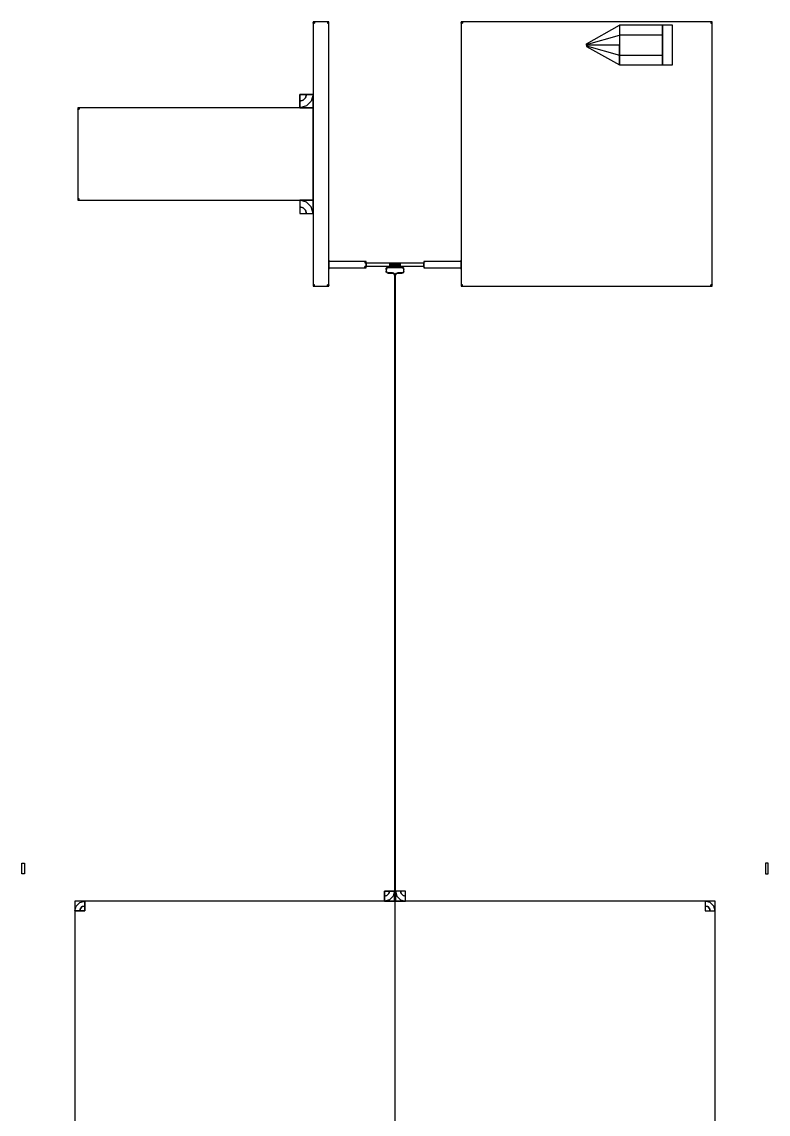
# Model space of a CAD drawing. Extents: x -100 to 5550, y -100 to 52850.
# Drawn here: x -100 to 5550, y 39612 to 47876 of the extents above; entities that cross this region are included whole.
import ezdxf

# ---------------------------------------------------------------- set-up
doc = ezdxf.new("R2010")
doc.units = 0
doc.layers.add('GAP', color=1, linetype='continuous')
doc.layers.add('PIN', color=3, linetype='continuous')

# ---------------------------------------------------------------- blocks, each defined once
blk = doc.blocks.new('C1GGAP')
for points in [[(2225, 47876), (2105, 47876), (2105, 45876), (2225, 45876), (2225, 47876)], [(2105, 47876), (2105, 47866), (2115, 47866), (2115, 47876), (2105, 47876)], [(2105, 47866), (2106.3, 47871), (2110, 47874.7), (2115, 47876), (2115, 47871), (2112.5, 47870.3), (2110.7, 47868.5), (2110, 47866), (2105, 47866)], [(2110, 47866), (2110.7, 47868.5), (2112.5, 47870.3), (2115, 47871), (2115, 47866), (2115, 47866), (2115, 47866), (2115, 47866), (2110, 47866)], [(2215, 47876), (2215, 47866), (2225, 47866), (2225, 47876), (2215, 47876)], [(2225, 47866), (2223.7, 47871), (2220, 47874.7), (2215, 47876), (2215, 47871), (2217.5, 47870.3), (2219.3, 47868.5), (2220, 47866), (2225, 47866)], [(2220, 47866), (2219.3, 47868.5), (2217.5, 47870.3), (2215, 47871), (2215, 47866), (2215, 47866), (2215, 47866), (2215, 47866), (2220, 47866)], [(3225, 45876), (5125, 45876), (5125, 47876), (3225, 47876), (3225, 45876)], [(3225, 47876), (3225, 47866), (3235, 47866), (3235, 47876), (3225, 47876)], [(3225, 47866), (3226.3, 47871), (3230, 47874.7), (3235, 47876), (3235, 47871), (3232.5, 47870.3), (3230.7, 47868.5), (3230, 47866), (3225, 47866)], [(3230, 47866), (3230.7, 47868.5), (3232.5, 47870.3), (3235, 47871), (3235, 47866), (3235, 47866), (3235, 47866), (3235, 47866), (3230, 47866)], [(4425, 47700), (4175, 47700), (4175, 47709.8), (4425, 47850), (4425, 47700)], [(4425, 47700), (4175, 47700), (4175, 47709.8), (4425, 47850), (4425, 47700)], [(4750, 47850), (4425, 47850), (4425, 47550), (4750, 47550), (4750, 47850)], [(4750, 47850), (4425, 47850), (4425, 47550), (4750, 47550), (4750, 47850)], [(4825, 47850), (4750, 47850), (4750, 47550), (4825, 47550), (4825, 47850)], [(4825, 47850), (4750, 47850), (4750, 47550), (4825, 47550), (4825, 47850)], [(5115, 47876), (5115, 47866), (5125, 47866), (5125, 47876), (5115, 47876)], [(5125, 47866), (5123.7, 47871), (5120, 47874.7), (5115, 47876), (5115, 47871), (5117.5, 47870.3), (5119.3, 47868.5), (5120, 47866), (5125, 47866)], [(5120, 47866), (5119.3, 47868.5), (5117.5, 47870.3), (5115, 47871), (5115, 47866), (5115, 47866), (5115, 47866), (5115, 47866), (5120, 47866)], [(4425, 47700), (4175, 47700), (4175, 47690.2), (4425, 47550), (4425, 47700)], [(4425, 47700), (4175, 47700), (4175, 47690.2), (4425, 47550), (4425, 47700)], [(2105, 47226), (2105, 47326), (2005, 47326), (2005, 47226), (2105, 47226)], [(2105, 47326), (2091.6, 47276), (2055, 47239.4), (2005, 47226), (2005, 47276), (2030, 47282.7), (2048.3, 47301), (2055, 47326), (2105, 47326)], [(2055, 47326), (2048.3, 47301), (2030, 47282.7), (2005, 47276), (2005, 47326), (2005, 47326), (2005, 47326), (2005, 47326), (2055, 47326)], [(2105, 47226), (325, 47226), (325, 46526), (2105, 46526), (2105, 47226)], [(325, 47226), (325, 47216), (335, 47216), (335, 47226), (325, 47226)], [(325, 47216), (326.3, 47221), (330, 47224.7), (335, 47226), (335, 47221), (332.5, 47220.3), (330.7, 47218.5), (330, 47216), (325, 47216)], [(330, 47216), (330.7, 47218.5), (332.5, 47220.3), (335, 47221), (335, 47216), (335, 47216), (335, 47216), (335, 47216), (330, 47216)], [(335, 46526), (335, 46536), (325, 46536), (325, 46526), (335, 46526)], [(325, 46536), (326.3, 46531), (330, 46527.3), (335, 46526), (335, 46531), (332.5, 46531.7), (330.7, 46533.5), (330, 46536), (325, 46536)], [(330, 46536), (330.7, 46533.5), (332.5, 46531.7), (335, 46531), (335, 46536), (335, 46536), (335, 46536), (335, 46536), (330, 46536)], [(2005, 46526), (2005, 46426), (2105, 46426), (2105, 46526), (2005, 46526)], [(2105, 46426), (2091.6, 46476), (2055, 46512.6), (2005, 46526), (2005, 46476), (2030, 46469.3), (2048.3, 46451), (2055, 46426), (2105, 46426)], [(2055, 46426), (2048.3, 46451), (2030, 46469.3), (2005, 46476), (2005, 46426), (2005, 46426), (2005, 46426), (2005, 46426), (2055, 46426)], [(2230, 46064), (2230, 46069), (2225, 46069), (2225, 46064), (2230, 46064)], [(2225, 46069), (2225.7, 46066.5), (2227.5, 46064.7), (2230, 46064), (2230, 46066.5), (2228.8, 46066.8), (2227.8, 46067.8), (2227.5, 46069), (2225, 46069)], [(2505.5, 46064), (2225, 46064), (2225, 46014), (2505.5, 46014), (2505.5, 46064)], [(2227.5, 46069), (2227.8, 46067.8), (2228.8, 46066.8), (2230, 46066.5), (2230, 46069), (2230, 46069), (2230, 46069), (2230, 46069), (2227.5, 46069)], [(2495.5, 46064), (2495.5, 46054), (2505.5, 46054), (2505.5, 46064), (2495.5, 46064)], [(2505.5, 46054), (2504.2, 46059), (2500.5, 46062.7), (2495.5, 46064), (2495.5, 46059), (2498, 46058.3), (2499.8, 46056.5), (2500.5, 46054), (2505.5, 46054)], [(2500.5, 46054), (2499.8, 46056.5), (2498, 46058.3), (2495.5, 46059), (2495.5, 46054), (2495.5, 46054), (2495.5, 46054), (2495.5, 46054), (2500.5, 46054)], [(2510.5, 46050), (2510.5, 46055), (2505.5, 46055), (2505.5, 46050), (2510.5, 46050)], [(2505.5, 46055), (2506.2, 46052.5), (2508, 46050.7), (2510.5, 46050), (2510.5, 46052.5), (2509.2, 46052.8), (2508.3, 46053.8), (2508, 46055), (2505.5, 46055)], [(2705.5, 46050), (2505.5, 46050), (2505.5, 46028), (2705.5, 46028), (2705.5, 46050)], [(2505.5, 46028), (2505.5, 46023), (2510.5, 46023), (2510.5, 46028), (2505.5, 46028)], [(2505.5, 46023), (2506.2, 46025.5), (2508, 46027.3), (2510.5, 46028), (2510.5, 46025.5), (2509.2, 46025.2), (2508.3, 46024.2), (2508, 46023), (2505.5, 46023)], [(2508, 46055), (2508.3, 46053.8), (2509.2, 46052.8), (2510.5, 46052.5), (2510.5, 46055), (2510.5, 46055), (2510.5, 46055), (2510.5, 46055), (2508, 46055)], [(2685.8, 46050), (2685.8, 46028), (2685.2, 46028), (2685.2, 46050), (2685.8, 46050)], [(2685.8, 46050.2), (2685.8, 46050), (2764.2, 46050), (2764.2, 46050.2), (2685.8, 46050.2)], [(2685.8, 46028), (2685.8, 46027.8), (2764.2, 46027.8), (2764.2, 46028), (2685.8, 46028)], [(2700.5, 46046.5), (2695.5, 46046.5), (2695.5, 46031.5), (2700.5, 46031.5), (2700.5, 46046.5)], [(2705.5, 46041.5), (2700.5, 46041.5), (2700.5, 46036.5), (2705.5, 46036.5), (2705.5, 46041.5)], [(2708.8, 46046), (2708.8, 46045.8), (2741.1, 46045.8), (2741.1, 46046), (2708.8, 46046)], [(2708.8, 46032.2), (2708.8, 46032), (2741.1, 46032), (2741.1, 46032.2), (2708.8, 46032.2)], [(2709.6, 46045.8), (2709.6, 46032.2), (2708.8, 46032.2), (2708.8, 46045.8), (2709.6, 46045.8)], [(2721, 46050.2), (2721, 46050), (2729, 46050), (2729, 46050.2), (2721, 46050.2)], [(2721, 46050), (2723, 46050), (2723, 46050.2), (2721, 46050.2), (2721, 46050)], [(2721, 46046), (2721, 46045.8), (2729, 46045.8), (2729, 46046), (2721, 46046)], [(2721, 46046), (2723, 46046), (2723, 46045.8), (2721, 46045.8), (2721, 46046)], [(2721, 46032.2), (2721, 46032), (2729, 46032), (2729, 46032.2), (2721, 46032.2)], [(2721, 46032), (2723, 46032), (2723, 46032.2), (2721, 46032.2), (2721, 46032)], [(2721, 46028), (2721, 46027.8), (2729, 46027.8), (2729, 46028), (2721, 46028)], [(2721, 46028), (2723, 46028), (2723, 46027.8), (2721, 46027.8), (2721, 46028)], [(2723, 46050), (2726, 46048.5), (2726, 46048.7), (2723, 46050.2), (2723, 46050)], [(2723, 46046), (2726, 46047.5), (2726, 46047.3), (2723, 46045.8), (2723, 46046)], [(2723, 46032), (2726, 46030.5), (2726, 46030.7), (2723, 46032.2), (2723, 46032)], [(2723, 46028), (2726, 46029.5), (2726, 46029.3), (2723, 46027.8), (2723, 46028)], [(2726, 46048.5), (2726.8, 46048.5), (2726.8, 46048.7), (2726, 46048.7), (2726, 46048.5)], [(2726, 46047.5), (2726.8, 46047.5), (2726.8, 46047.3), (2726, 46047.3), (2726, 46047.5)], [(2726, 46030.5), (2726.8, 46030.5), (2726.8, 46030.7), (2726, 46030.7), (2726, 46030.5)], [(2726, 46029.5), (2726.8, 46029.5), (2726.8, 46029.3), (2726, 46029.3), (2726, 46029.5)], [(2726.8, 46046.8), (2727, 46046.8), (2727, 46049.2), (2726.8, 46049.2), (2726.8, 46046.8)], [(2726.8, 46028.8), (2727, 46028.8), (2727, 46031.2), (2726.8, 46031.2), (2726.8, 46028.8)], [(2727, 46049), (2729, 46050), (2729, 46050.2), (2727, 46049.2), (2727, 46049)], [(2727, 46047), (2729, 46046), (2729, 46045.8), (2727, 46046.8), (2727, 46047)], [(2727, 46031), (2729, 46032), (2729, 46032.2), (2727, 46031.2), (2727, 46031)], [(2727, 46029), (2729, 46028), (2729, 46027.8), (2727, 46028.8), (2727, 46029)], [(2740.4, 46045.8), (2740.4, 46032.2), (2741.1, 46032.2), (2741.1, 46045.8), (2740.4, 46045.8)], [(2744.5, 46028), (2944.5, 46028), (2944.5, 46050), (2744.5, 46050), (2744.5, 46028)], [(2744.5, 46036.5), (2749.5, 46036.5), (2749.5, 46041.5), (2744.5, 46041.5), (2744.5, 46036.5)], [(2749.5, 46031.5), (2754.5, 46031.5), (2754.5, 46046.5), (2749.5, 46046.5), (2749.5, 46031.5)], [(2764.2, 46050), (2764.2, 46028), (2764.8, 46028), (2764.8, 46050), (2764.2, 46050)], [(2944.5, 46050), (2944.5, 46055), (2939.5, 46055), (2939.5, 46050), (2944.5, 46050)], [(2944.5, 46055), (2943.8, 46052.5), (2942, 46050.7), (2939.5, 46050), (2939.5, 46052.5), (2940.8, 46052.8), (2941.7, 46053.8), (2942, 46055), (2944.5, 46055)], [(2942, 46055), (2941.7, 46053.8), (2940.8, 46052.8), (2939.5, 46052.5), (2939.5, 46055), (2939.5, 46055), (2939.5, 46055), (2939.5, 46055), (2942, 46055)], [(2939.5, 46028), (2939.5, 46023), (2944.5, 46023), (2944.5, 46028), (2939.5, 46028)], [(2944.5, 46023), (2943.8, 46025.5), (2942, 46027.3), (2939.5, 46028), (2939.5, 46025.5), (2940.8, 46025.2), (2941.7, 46024.2), (2942, 46023), (2944.5, 46023)], [(2944.5, 46014), (3225, 46014), (3225, 46064), (2944.5, 46064), (2944.5, 46014)], [(2944.5, 46064), (2944.5, 46059), (2949.5, 46059), (2949.5, 46064), (2944.5, 46064)], [(2944.5, 46059), (2945.2, 46061.5), (2947, 46063.3), (2949.5, 46064), (2949.5, 46061.5), (2948.2, 46061.2), (2947.3, 46060.2), (2947, 46059), (2944.5, 46059)], [(2947, 46059), (2947.3, 46060.2), (2948.2, 46061.2), (2949.5, 46061.5), (2949.5, 46059), (2949.5, 46059), (2949.5, 46059), (2949.5, 46059), (2947, 46059)], [(3225, 46064), (3225, 46069), (3220, 46069), (3220, 46064), (3225, 46064)], [(3225, 46069), (3224.3, 46066.5), (3222.5, 46064.7), (3220, 46064), (3220, 46066.5), (3221.2, 46066.8), (3222.2, 46067.8), (3222.5, 46069), (3225, 46069)], [(3222.5, 46069), (3222.2, 46067.8), (3221.2, 46066.8), (3220, 46066.5), (3220, 46069), (3220, 46069), (3220, 46069), (3220, 46069), (3222.5, 46069)], [(2225, 46014), (2225, 46009), (2230, 46009), (2230, 46014), (2225, 46014)], [(2225, 46009), (2225.7, 46011.5), (2227.5, 46013.3), (2230, 46014), (2230, 46011.5), (2228.8, 46011.2), (2227.8, 46010.2), (2227.5, 46009), (2225, 46009)], [(2227.5, 46009), (2227.8, 46010.2), (2228.8, 46011.2), (2230, 46011.5), (2230, 46009), (2230, 46009), (2230, 46009), (2230, 46009), (2227.5, 46009)], [(2505.5, 46014), (2505.5, 46024), (2495.5, 46024), (2495.5, 46014), (2505.5, 46014)], [(2505.5, 46024), (2504.2, 46019), (2500.5, 46015.3), (2495.5, 46014), (2495.5, 46019), (2498, 46019.7), (2499.8, 46021.5), (2500.5, 46024), (2505.5, 46024)], [(2500.5, 46024), (2499.8, 46021.5), (2498, 46019.7), (2495.5, 46019), (2495.5, 46024), (2495.5, 46024), (2495.5, 46024), (2495.5, 46024), (2500.5, 46024)], [(2508, 46023), (2508.3, 46024.2), (2509.2, 46025.2), (2510.5, 46025.5), (2510.5, 46023), (2510.5, 46023), (2510.5, 46023), (2510.5, 46023), (2508, 46023)], [(2657, 46003.5), (2659.2, 46011.7), (2665.3, 46017.7), (2673.5, 46020), (2673.5, 46018.5), (2666, 46016.4), (2660.5, 46011), (2658.5, 46003.5), (2657, 46003.5)], [(2660, 45990.5), (2660, 46003.5), (2657, 46003.5), (2657, 45990.5), (2660, 45990.5)], [(2673.5, 45974), (2665.3, 45976.2), (2659.2, 45982.2), (2657, 45990.5), (2658.5, 45990.5), (2660.5, 45983), (2666, 45977.5), (2673.5, 45975.5), (2673.5, 45974)], [(2658.5, 46003.5), (2660.5, 46011), (2666, 46016.4), (2673.5, 46018.5), (2673.5, 46017), (2666.8, 46015.1), (2661.8, 46010.2), (2660, 46003.5), (2658.5, 46003.5)], [(2673.5, 45975.5), (2666, 45977.5), (2660.5, 45983), (2658.5, 45990.5), (2660, 45990.5), (2661.8, 45983.7), (2666.8, 45978.8), (2673.5, 45977), (2673.5, 45975.5)], [(2673.5, 46017), (2776.5, 46017), (2776.5, 46020), (2673.5, 46020), (2673.5, 46017)], [(2707, 45977), (2673.5, 45977), (2673.5, 45974), (2707, 45974), (2707, 45977)], [(2723.5, 45960.5), (2721.3, 45968.7), (2715.3, 45974.7), (2707, 45977), (2707, 45975.5), (2714.5, 45973.4), (2720, 45968), (2722, 45960.5), (2723.5, 45960.5)], [(2722, 45960.5), (2720, 45968), (2714.5, 45973.4), (2707, 45975.5), (2707, 45974), (2713.8, 45972.1), (2718.7, 45967.2), (2720.5, 45960.5), (2722, 45960.5)], [(2729.5, 41224.7), (2729.5, 45960.5), (2720.5, 45960.5), (2720.5, 41224.7), (2729.5, 41224.7)], [(2726.5, 45960.5), (2728.7, 45968.7), (2734.8, 45974.7), (2743, 45977), (2743, 45975.5), (2735.5, 45973.4), (2730, 45968), (2728, 45960.5), (2726.5, 45960.5)], [(2728, 45960.5), (2730, 45968), (2735.5, 45973.4), (2743, 45975.5), (2743, 45974), (2736.3, 45972.1), (2731.3, 45967.2), (2729.5, 45960.5), (2728, 45960.5)], [(2743, 45974), (2776.5, 45974), (2776.5, 45977), (2743, 45977), (2743, 45974)], [(2793, 46003.5), (2790.8, 46011.7), (2784.8, 46017.7), (2776.5, 46020), (2776.5, 46018.5), (2784, 46016.4), (2789.5, 46011), (2791.5, 46003.5), (2793, 46003.5)], [(2791.5, 46003.5), (2789.5, 46011), (2784, 46016.4), (2776.5, 46018.5), (2776.5, 46017), (2783.3, 46015.1), (2788.2, 46010.2), (2790, 46003.5), (2791.5, 46003.5)], [(2776.5, 45974), (2784.8, 45976.2), (2790.8, 45982.2), (2793, 45990.5), (2791.5, 45990.5), (2789.5, 45983), (2784, 45977.5), (2776.5, 45975.5), (2776.5, 45974)], [(2776.5, 45975.5), (2784, 45977.5), (2789.5, 45983), (2791.5, 45990.5), (2790, 45990.5), (2788.2, 45983.7), (2783.3, 45978.8), (2776.5, 45977), (2776.5, 45975.5)], [(2793, 45990.5), (2793, 46003.5), (2790, 46003.5), (2790, 45990.5), (2793, 45990.5)], [(2942, 46023), (2941.7, 46024.2), (2940.8, 46025.2), (2939.5, 46025.5), (2939.5, 46023), (2939.5, 46023), (2939.5, 46023), (2939.5, 46023), (2942, 46023)], [(2949.5, 46014), (2949.5, 46019), (2944.5, 46019), (2944.5, 46014), (2949.5, 46014)], [(2944.5, 46019), (2945.2, 46016.5), (2947, 46014.7), (2949.5, 46014), (2949.5, 46016.5), (2948.2, 46016.8), (2947.3, 46017.8), (2947, 46019), (2944.5, 46019)], [(2947, 46019), (2947.3, 46017.8), (2948.2, 46016.8), (2949.5, 46016.5), (2949.5, 46019), (2949.5, 46019), (2949.5, 46019), (2949.5, 46019), (2947, 46019)], [(3220, 46014), (3220, 46009), (3225, 46009), (3225, 46014), (3220, 46014)], [(3225, 46009), (3224.3, 46011.5), (3222.5, 46013.3), (3220, 46014), (3220, 46011.5), (3221.2, 46011.2), (3222.2, 46010.2), (3222.5, 46009), (3225, 46009)], [(3222.5, 46009), (3222.2, 46010.2), (3221.2, 46011.2), (3220, 46011.5), (3220, 46009), (3220, 46009), (3220, 46009), (3220, 46009), (3222.5, 46009)], [(2115, 45876), (2115, 45886), (2105, 45886), (2105, 45876), (2115, 45876)], [(2105, 45886), (2106.3, 45881), (2110, 45877.3), (2115, 45876), (2115, 45881), (2112.5, 45881.7), (2110.7, 45883.5), (2110, 45886), (2105, 45886)], [(2110, 45886), (2110.7, 45883.5), (2112.5, 45881.7), (2115, 45881), (2115, 45886), (2115, 45886), (2115, 45886), (2115, 45886), (2110, 45886)], [(2225, 45876), (2225, 45886), (2215, 45886), (2215, 45876), (2225, 45876)], [(2225, 45886), (2223.7, 45881), (2220, 45877.3), (2215, 45876), (2215, 45881), (2217.5, 45881.7), (2219.3, 45883.5), (2220, 45886), (2225, 45886)], [(2220, 45886), (2219.3, 45883.5), (2217.5, 45881.7), (2215, 45881), (2215, 45886), (2215, 45886), (2215, 45886), (2215, 45886), (2220, 45886)], [(3235, 45876), (3235, 45886), (3225, 45886), (3225, 45876), (3235, 45876)], [(3225, 45886), (3226.3, 45881), (3230, 45877.3), (3235, 45876), (3235, 45881), (3232.5, 45881.7), (3230.7, 45883.5), (3230, 45886), (3225, 45886)], [(3230, 45886), (3230.7, 45883.5), (3232.5, 45881.7), (3235, 45881), (3235, 45886), (3235, 45886), (3235, 45886), (3235, 45886), (3230, 45886)], [(5125, 45876), (5125, 45886), (5115, 45886), (5115, 45876), (5125, 45876)], [(5125, 45886), (5123.7, 45881), (5120, 45877.3), (5115, 45876), (5115, 45881), (5117.5, 45881.7), (5119.3, 45883.5), (5120, 45886), (5125, 45886)], [(5120, 45886), (5119.3, 45883.5), (5117.5, 45881.7), (5115, 45881), (5115, 45886), (5115, 45886), (5115, 45886), (5115, 45886), (5120, 45886)], [(2720.5, 41224.7), (2720.5, 41299.7), (2645.5, 41299.7), (2645.5, 41224.7), (2720.5, 41224.7)], [(2720.5, 41299.7), (2710.5, 41262.2), (2683, 41234.8), (2645.5, 41224.7), (2645.5, 41262.2), (2664.3, 41267.2), (2678, 41281), (2683, 41299.7), (2720.5, 41299.7)], [(2683, 41299.7), (2678, 41281), (2664.3, 41267.2), (2645.5, 41262.2), (2645.5, 41299.7), (2645.5, 41299.7), (2645.5, 41299.7), (2645.5, 41299.7), (2683, 41299.7)], [(2804.5, 41224.7), (2804.5, 41299.7), (2729.5, 41299.7), (2729.5, 41224.7), (2804.5, 41224.7)], [(2729.5, 41299.7), (2739.5, 41262.2), (2767, 41234.8), (2804.5, 41224.7), (2804.5, 41262.2), (2785.8, 41267.2), (2772, 41281), (2767, 41299.7), (2729.5, 41299.7)], [(2767, 41299.7), (2772, 41281), (2785.8, 41267.2), (2804.5, 41262.2), (2804.5, 41299.7), (2804.5, 41299.7), (2804.5, 41299.7), (2804.5, 41299.7), (2767, 41299.7)], [(5149, 35124.7), (5149, 41224.7), (301, 41224.7), (301, 35124.7), (5149, 35124.7)], [(301, 41224.7), (301, 41149.7), (376, 41149.7), (376, 41224.7), (301, 41224.7)], [(301, 41149.7), (311, 41187.2), (338.5, 41214.7), (376, 41224.7), (376, 41187.2), (357.3, 41182.2), (343.5, 41168.5), (338.5, 41149.7), (301, 41149.7)], [(338.5, 41149.7), (343.5, 41168.5), (357.3, 41182.2), (376, 41187.2), (376, 41149.7), (376, 41149.7), (376, 41149.7), (376, 41149.7), (338.5, 41149.7)], [(5074, 41224.7), (5074, 41149.7), (5149, 41149.7), (5149, 41224.7), (5074, 41224.7)], [(5149, 41149.7), (5139, 41187.2), (5111.5, 41214.7), (5074, 41224.7), (5074, 41187.2), (5092.8, 41182.2), (5106.5, 41168.5), (5111.5, 41149.7), (5149, 41149.7)], [(5111.5, 41149.7), (5106.5, 41168.5), (5092.8, 41182.2), (5074, 41187.2), (5074, 41149.7), (5074, 41149.7), (5074, 41149.7), (5074, 41149.7), (5111.5, 41149.7)]]:
    blk.add_lwpolyline(points)
blk = doc.blocks.new('C1GPIN')
for points in [[(2110, 47866), (2110.7, 47868.5), (2112.5, 47870.3), (2115, 47871), (2115, 47871), (2112.5, 47870.3), (2110.7, 47868.5), (2110, 47866), (2110, 47866)], [(2110, 47866), (2110.7, 47868.5), (2112.5, 47870.3), (2115, 47871), (2115, 47871), (2112.5, 47870.3), (2110.7, 47868.5), (2110, 47866), (2110, 47866)], [(2220, 47866), (2219.3, 47868.5), (2217.5, 47870.3), (2215, 47871), (2215, 47871), (2217.5, 47870.3), (2219.3, 47868.5), (2220, 47866), (2220, 47866)], [(2220, 47866), (2219.3, 47868.5), (2217.5, 47870.3), (2215, 47871), (2215, 47871), (2217.5, 47870.3), (2219.3, 47868.5), (2220, 47866), (2220, 47866)], [(3230, 47866), (3230.7, 47868.5), (3232.5, 47870.3), (3235, 47871), (3235, 47871), (3232.5, 47870.3), (3230.7, 47868.5), (3230, 47866), (3230, 47866)], [(3230, 47866), (3230.7, 47868.5), (3232.5, 47870.3), (3235, 47871), (3235, 47871), (3232.5, 47870.3), (3230.7, 47868.5), (3230, 47866), (3230, 47866)], [(5120, 47866), (5119.3, 47868.5), (5117.5, 47870.3), (5115, 47871), (5115, 47871), (5117.5, 47870.3), (5119.3, 47868.5), (5120, 47866), (5120, 47866)], [(5120, 47866), (5119.3, 47868.5), (5117.5, 47870.3), (5115, 47871), (5115, 47871), (5117.5, 47870.3), (5119.3, 47868.5), (5120, 47866), (5120, 47866)], [(4425, 47700), (4175, 47700), (4175, 47705), (4425, 47775), (4425, 47700)], [(4425, 47700), (4175, 47700), (4175, 47705), (4425, 47775), (4425, 47700)], [(4750, 47775), (4425, 47775), (4425, 47625), (4750, 47625), (4750, 47775)], [(4750, 47775), (4425, 47775), (4425, 47625), (4750, 47625), (4750, 47775)], [(4425, 47700), (4175, 47700), (4175, 47695), (4425, 47625), (4425, 47700)], [(4425, 47700), (4175, 47700), (4175, 47695), (4425, 47625), (4425, 47700)], [(2055, 47326), (2048.3, 47301), (2030, 47282.7), (2005, 47276), (2005, 47276), (2030, 47282.7), (2048.3, 47301), (2055, 47326), (2055, 47326)], [(2055, 47326), (2048.3, 47301), (2030, 47282.7), (2005, 47276), (2005, 47276), (2030, 47282.7), (2048.3, 47301), (2055, 47326), (2055, 47326)], [(330, 47216), (330.7, 47218.5), (332.5, 47220.3), (335, 47221), (335, 47221), (332.5, 47220.3), (330.7, 47218.5), (330, 47216), (330, 47216)], [(330, 47216), (330.7, 47218.5), (332.5, 47220.3), (335, 47221), (335, 47221), (332.5, 47220.3), (330.7, 47218.5), (330, 47216), (330, 47216)], [(330, 46536), (330.7, 46533.5), (332.5, 46531.7), (335, 46531), (335, 46531), (332.5, 46531.7), (330.7, 46533.5), (330, 46536), (330, 46536)], [(330, 46536), (330.7, 46533.5), (332.5, 46531.7), (335, 46531), (335, 46531), (332.5, 46531.7), (330.7, 46533.5), (330, 46536), (330, 46536)], [(2055, 46426), (2048.3, 46451), (2030, 46469.3), (2005, 46476), (2005, 46476), (2030, 46469.3), (2048.3, 46451), (2055, 46426), (2055, 46426)], [(2055, 46426), (2048.3, 46451), (2030, 46469.3), (2005, 46476), (2005, 46476), (2030, 46469.3), (2048.3, 46451), (2055, 46426), (2055, 46426)], [(2227.5, 46069), (2227.8, 46067.8), (2228.8, 46066.8), (2230, 46066.5), (2230, 46066.5), (2228.8, 46066.8), (2227.8, 46067.8), (2227.5, 46069), (2227.5, 46069)], [(2227.5, 46069), (2227.8, 46067.8), (2228.8, 46066.8), (2230, 46066.5), (2230, 46066.5), (2228.8, 46066.8), (2227.8, 46067.8), (2227.5, 46069), (2227.5, 46069)], [(2500.5, 46054), (2499.8, 46056.5), (2498, 46058.3), (2495.5, 46059), (2495.5, 46059), (2498, 46058.3), (2499.8, 46056.5), (2500.5, 46054), (2500.5, 46054)], [(2500.5, 46054), (2499.8, 46056.5), (2498, 46058.3), (2495.5, 46059), (2495.5, 46059), (2498, 46058.3), (2499.8, 46056.5), (2500.5, 46054), (2500.5, 46054)], [(2508, 46055), (2508.3, 46053.8), (2509.2, 46052.8), (2510.5, 46052.5), (2510.5, 46052.5), (2509.2, 46052.8), (2508.3, 46053.8), (2508, 46055), (2508, 46055)], [(2508, 46055), (2508.3, 46053.8), (2509.2, 46052.8), (2510.5, 46052.5), (2510.5, 46052.5), (2509.2, 46052.8), (2508.3, 46053.8), (2508, 46055), (2508, 46055)], [(2708.8, 46050), (2708.8, 46028), (2685.8, 46028), (2685.8, 46050), (2708.8, 46050)], [(2708.8, 46050), (2708.8, 46046), (2741.2, 46046), (2741.2, 46050), (2708.8, 46050)], [(2708.8, 46032), (2708.8, 46028), (2741.2, 46028), (2741.2, 46032), (2708.8, 46032)], [(2721, 46050), (2721, 46046), (2729, 46046), (2729, 46050), (2721, 46050)], [(2721, 46046), (2723, 46046), (2723, 46050), (2721, 46050), (2721, 46046)], [(2721, 46032), (2721, 46028), (2729, 46028), (2729, 46032), (2721, 46032)], [(2721, 46028), (2723, 46028), (2723, 46032), (2721, 46032), (2721, 46028)], [(2723, 46048), (2726, 46048), (2726, 46048.5), (2723, 46050), (2723, 46048)], [(2723, 46048), (2726, 46048), (2726, 46047.5), (2723, 46046), (2723, 46048)], [(2723, 46030), (2726, 46030), (2726, 46030.5), (2723, 46032), (2723, 46030)], [(2723, 46030), (2726, 46030), (2726, 46029.5), (2723, 46028), (2723, 46030)], [(2726, 46047.5), (2726.8, 46047.5), (2726.8, 46048.5), (2726, 46048.5), (2726, 46047.5)], [(2726, 46029.5), (2726.8, 46029.5), (2726.8, 46030.5), (2726, 46030.5), (2726, 46029.5)], [(2727, 46048), (2729, 46048), (2729, 46050), (2727, 46049), (2727, 46048)], [(2727, 46048), (2729, 46048), (2729, 46046), (2727, 46047), (2727, 46048)], [(2727, 46030), (2729, 46030), (2729, 46032), (2727, 46031), (2727, 46030)], [(2727, 46030), (2729, 46030), (2729, 46028), (2727, 46029), (2727, 46030)], [(2741.2, 46050), (2741.2, 46028), (2764.2, 46028), (2764.2, 46050), (2741.2, 46050)], [(2942, 46055), (2941.7, 46053.8), (2940.8, 46052.8), (2939.5, 46052.5), (2939.5, 46052.5), (2940.8, 46052.8), (2941.7, 46053.8), (2942, 46055), (2942, 46055)], [(2942, 46055), (2941.7, 46053.8), (2940.8, 46052.8), (2939.5, 46052.5), (2939.5, 46052.5), (2940.8, 46052.8), (2941.7, 46053.8), (2942, 46055), (2942, 46055)], [(2947, 46059), (2947.3, 46060.2), (2948.2, 46061.2), (2949.5, 46061.5), (2949.5, 46061.5), (2948.2, 46061.2), (2947.3, 46060.2), (2947, 46059), (2947, 46059)], [(2947, 46059), (2947.3, 46060.2), (2948.2, 46061.2), (2949.5, 46061.5), (2949.5, 46061.5), (2948.2, 46061.2), (2947.3, 46060.2), (2947, 46059), (2947, 46059)], [(3222.5, 46069), (3222.2, 46067.8), (3221.2, 46066.8), (3220, 46066.5), (3220, 46066.5), (3221.2, 46066.8), (3222.2, 46067.8), (3222.5, 46069), (3222.5, 46069)], [(3222.5, 46069), (3222.2, 46067.8), (3221.2, 46066.8), (3220, 46066.5), (3220, 46066.5), (3221.2, 46066.8), (3222.2, 46067.8), (3222.5, 46069), (3222.5, 46069)], [(2227.5, 46009), (2227.8, 46010.2), (2228.8, 46011.2), (2230, 46011.5), (2230, 46011.5), (2228.8, 46011.2), (2227.8, 46010.2), (2227.5, 46009), (2227.5, 46009)], [(2227.5, 46009), (2227.8, 46010.2), (2228.8, 46011.2), (2230, 46011.5), (2230, 46011.5), (2228.8, 46011.2), (2227.8, 46010.2), (2227.5, 46009), (2227.5, 46009)], [(2500.5, 46024), (2499.8, 46021.5), (2498, 46019.7), (2495.5, 46019), (2495.5, 46019), (2498, 46019.7), (2499.8, 46021.5), (2500.5, 46024), (2500.5, 46024)], [(2500.5, 46024), (2499.8, 46021.5), (2498, 46019.7), (2495.5, 46019), (2495.5, 46019), (2498, 46019.7), (2499.8, 46021.5), (2500.5, 46024), (2500.5, 46024)], [(2508, 46023), (2508.3, 46024.2), (2509.2, 46025.2), (2510.5, 46025.5), (2510.5, 46025.5), (2509.2, 46025.2), (2508.3, 46024.2), (2508, 46023), (2508, 46023)], [(2508, 46023), (2508.3, 46024.2), (2509.2, 46025.2), (2510.5, 46025.5), (2510.5, 46025.5), (2509.2, 46025.2), (2508.3, 46024.2), (2508, 46023), (2508, 46023)], [(2658.5, 46003.5), (2660.5, 46011), (2666, 46016.4), (2673.5, 46018.5), (2673.5, 46018.5), (2666, 46016.4), (2660.5, 46011), (2658.5, 46003.5), (2658.5, 46003.5)], [(2658.5, 46003.5), (2660.5, 46011), (2666, 46016.4), (2673.5, 46018.5), (2673.5, 46018.5), (2666, 46016.4), (2660.5, 46011), (2658.5, 46003.5), (2658.5, 46003.5)], [(2673.5, 45975.5), (2666, 45977.5), (2660.5, 45983), (2658.5, 45990.5), (2658.5, 45990.5), (2660.5, 45983), (2666, 45977.5), (2673.5, 45975.5), (2673.5, 45975.5)], [(2673.5, 45975.5), (2666, 45977.5), (2660.5, 45983), (2658.5, 45990.5), (2658.5, 45990.5), (2660.5, 45983), (2666, 45977.5), (2673.5, 45975.5), (2673.5, 45975.5)], [(2722, 45960.5), (2720, 45968), (2714.5, 45973.4), (2707, 45975.5), (2707, 45975.5), (2714.5, 45973.4), (2720, 45968), (2722, 45960.5), (2722, 45960.5)], [(2722, 45960.5), (2720, 45968), (2714.5, 45973.4), (2707, 45975.5), (2707, 45975.5), (2714.5, 45973.4), (2720, 45968), (2722, 45960.5), (2722, 45960.5)], [(2726.5, 41224.7), (2726.5, 45960.5), (2723.5, 45960.5), (2723.5, 41224.7), (2726.5, 41224.7)], [(2728, 45960.5), (2730, 45968), (2735.5, 45973.4), (2743, 45975.5), (2743, 45975.5), (2735.5, 45973.4), (2730, 45968), (2728, 45960.5), (2728, 45960.5)], [(2728, 45960.5), (2730, 45968), (2735.5, 45973.4), (2743, 45975.5), (2743, 45975.5), (2735.5, 45973.4), (2730, 45968), (2728, 45960.5), (2728, 45960.5)], [(2791.5, 46003.5), (2789.5, 46011), (2784, 46016.4), (2776.5, 46018.5), (2776.5, 46018.5), (2784, 46016.4), (2789.5, 46011), (2791.5, 46003.5), (2791.5, 46003.5)], [(2791.5, 46003.5), (2789.5, 46011), (2784, 46016.4), (2776.5, 46018.5), (2776.5, 46018.5), (2784, 46016.4), (2789.5, 46011), (2791.5, 46003.5), (2791.5, 46003.5)], [(2776.5, 45975.5), (2784, 45977.5), (2789.5, 45983), (2791.5, 45990.5), (2791.5, 45990.5), (2789.5, 45983), (2784, 45977.5), (2776.5, 45975.5), (2776.5, 45975.5)], [(2776.5, 45975.5), (2784, 45977.5), (2789.5, 45983), (2791.5, 45990.5), (2791.5, 45990.5), (2789.5, 45983), (2784, 45977.5), (2776.5, 45975.5), (2776.5, 45975.5)], [(2942, 46023), (2941.7, 46024.2), (2940.8, 46025.2), (2939.5, 46025.5), (2939.5, 46025.5), (2940.8, 46025.2), (2941.7, 46024.2), (2942, 46023), (2942, 46023)], [(2942, 46023), (2941.7, 46024.2), (2940.8, 46025.2), (2939.5, 46025.5), (2939.5, 46025.5), (2940.8, 46025.2), (2941.7, 46024.2), (2942, 46023), (2942, 46023)], [(2947, 46019), (2947.3, 46017.8), (2948.2, 46016.8), (2949.5, 46016.5), (2949.5, 46016.5), (2948.2, 46016.8), (2947.3, 46017.8), (2947, 46019), (2947, 46019)], [(2947, 46019), (2947.3, 46017.8), (2948.2, 46016.8), (2949.5, 46016.5), (2949.5, 46016.5), (2948.2, 46016.8), (2947.3, 46017.8), (2947, 46019), (2947, 46019)], [(3222.5, 46009), (3222.2, 46010.2), (3221.2, 46011.2), (3220, 46011.5), (3220, 46011.5), (3221.2, 46011.2), (3222.2, 46010.2), (3222.5, 46009), (3222.5, 46009)], [(3222.5, 46009), (3222.2, 46010.2), (3221.2, 46011.2), (3220, 46011.5), (3220, 46011.5), (3221.2, 46011.2), (3222.2, 46010.2), (3222.5, 46009), (3222.5, 46009)], [(2110, 45886), (2110.7, 45883.5), (2112.5, 45881.7), (2115, 45881), (2115, 45881), (2112.5, 45881.7), (2110.7, 45883.5), (2110, 45886), (2110, 45886)], [(2110, 45886), (2110.7, 45883.5), (2112.5, 45881.7), (2115, 45881), (2115, 45881), (2112.5, 45881.7), (2110.7, 45883.5), (2110, 45886), (2110, 45886)], [(2220, 45886), (2219.3, 45883.5), (2217.5, 45881.7), (2215, 45881), (2215, 45881), (2217.5, 45881.7), (2219.3, 45883.5), (2220, 45886), (2220, 45886)], [(2220, 45886), (2219.3, 45883.5), (2217.5, 45881.7), (2215, 45881), (2215, 45881), (2217.5, 45881.7), (2219.3, 45883.5), (2220, 45886), (2220, 45886)], [(3230, 45886), (3230.7, 45883.5), (3232.5, 45881.7), (3235, 45881), (3235, 45881), (3232.5, 45881.7), (3230.7, 45883.5), (3230, 45886), (3230, 45886)], [(3230, 45886), (3230.7, 45883.5), (3232.5, 45881.7), (3235, 45881), (3235, 45881), (3232.5, 45881.7), (3230.7, 45883.5), (3230, 45886), (3230, 45886)], [(5120, 45886), (5119.3, 45883.5), (5117.5, 45881.7), (5115, 45881), (5115, 45881), (5117.5, 45881.7), (5119.3, 45883.5), (5120, 45886), (5120, 45886)], [(5120, 45886), (5119.3, 45883.5), (5117.5, 45881.7), (5115, 45881), (5115, 45881), (5117.5, 45881.7), (5119.3, 45883.5), (5120, 45886), (5120, 45886)], [(2683, 41299.7), (2678, 41281), (2664.3, 41267.2), (2645.5, 41262.2), (2645.5, 41262.2), (2664.3, 41267.2), (2678, 41281), (2683, 41299.7), (2683, 41299.7)], [(2683, 41299.7), (2678, 41281), (2664.3, 41267.2), (2645.5, 41262.2), (2645.5, 41262.2), (2664.3, 41267.2), (2678, 41281), (2683, 41299.7), (2683, 41299.7)], [(2767, 41299.7), (2772, 41281), (2785.8, 41267.2), (2804.5, 41262.2), (2804.5, 41262.2), (2785.8, 41267.2), (2772, 41281), (2767, 41299.7), (2767, 41299.7)], [(2767, 41299.7), (2772, 41281), (2785.8, 41267.2), (2804.5, 41262.2), (2804.5, 41262.2), (2785.8, 41267.2), (2772, 41281), (2767, 41299.7), (2767, 41299.7)], [(338.5, 41149.7), (343.5, 41168.5), (357.3, 41182.2), (376, 41187.2), (376, 41187.2), (357.3, 41182.2), (343.5, 41168.5), (338.5, 41149.7), (338.5, 41149.7)], [(338.5, 41149.7), (343.5, 41168.5), (357.3, 41182.2), (376, 41187.2), (376, 41187.2), (357.3, 41182.2), (343.5, 41168.5), (338.5, 41149.7), (338.5, 41149.7)], [(2726.5, 35124.7), (2726.5, 41224.7), (2723.5, 41224.7), (2723.5, 35124.7), (2726.5, 35124.7)], [(5111.5, 41149.7), (5106.5, 41168.5), (5092.8, 41182.2), (5074, 41187.2), (5074, 41187.2), (5092.8, 41182.2), (5106.5, 41168.5), (5111.5, 41149.7), (5111.5, 41149.7)], [(5111.5, 41149.7), (5106.5, 41168.5), (5092.8, 41182.2), (5074, 41187.2), (5074, 41187.2), (5092.8, 41182.2), (5106.5, 41168.5), (5111.5, 41149.7), (5111.5, 41149.7)]]:
    blk.add_lwpolyline(points)
blk = doc.blocks.new('C1G')
at = {"layer": 'GAP'}
for points in [[(-100, 41431.4), (-100, 41511.4), (-80, 41511.4), (-80, 41431.4), (-100, 41431.4)], [(5550, 41431.4), (5550, 41511.4), (5530, 41511.4), (5530, 41431.4), (5550, 41431.4)]]:
    blk.add_lwpolyline(points, dxfattribs=at)

msp = doc.modelspace()

# ---------------------------------------------------------------- block references
msp.add_blockref('C1G', (0, 0))
at = {"layer": 'GAP'}
msp.add_blockref('C1GGAP', (0, 0), dxfattribs=at)
at = {"layer": 'PIN'}
msp.add_blockref('C1GPIN', (0, 0), dxfattribs=at)

doc.saveas('drawing.dxf')
